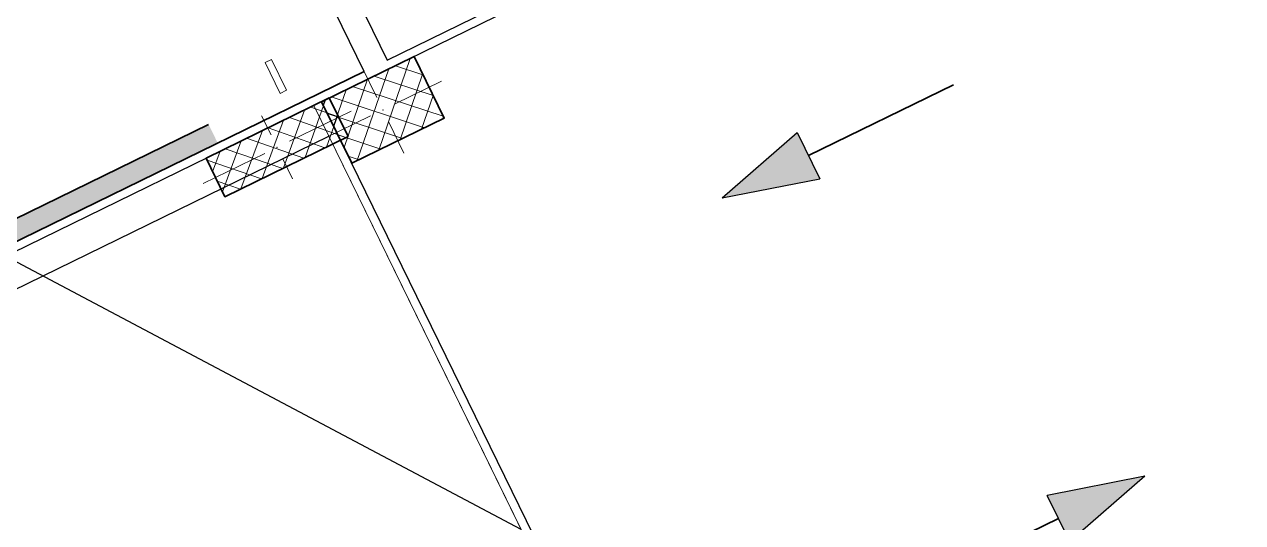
# Model space of a CAD drawing. Header units: metres. Extents: x 7511783 to 7512372, y 4692307 to 4692611.
# Drawn here: x 7512297.75 to 7512304.86, y 4692544.06 to 4692546.97 of the extents above; entities that cross this region are included whole.
import ezdxf

# ---------------------------------------------------------------- set-up
doc = ezdxf.new("R2010")
doc.units = ezdxf.units.M
for name, color, linetype, lineweight in [('2D Drafting - General_Pen_No__1', 7, 'Continuous', 0), ('A - Muret', 7, 'Continuous', 0), ('A - Muret_Pen_No__7', 7, 'Continuous', 0), ('A - Pllaka Themel', 7, 'Continuous', 0), ('A - Pllaka Themel_Pen_No__42', 8, 'Continuous', 0), ('A - Rampa_Pen_No__42', 8, 'Continuous', 0), ('A - Shtyllat', 7, 'Continuous', 0), ('A - Shtyllat_Pen_No__1', 7, 'Continuous', 0), ('A - Shtyllat_Pen_No__7', 7, 'Continuous', 0), ('A -Polyline', 7, 'Continuous', 0), ('A1 - Bodrumi -1', 7, 'Continuous', 0), ('garazhat-netw-amiri - b1', 20, 'Continuous', 0)]:
    doc.layers.add(name, color=color, linetype=linetype, lineweight=lineweight)
for name, color, linetype, lineweight, true_color in [('A - Muret_Pen_No__102', 7, 'Continuous', 0, 0xcccccc), ('A -Polyline_Pen_No__48', 7, 'Continuous', 0, 0xa80f02), ('A -Polyline_Pen_No__8', 7, 'Continuous', 0, 0xa80f02)]:
    doc.layers.add(name, color=color, linetype=linetype, lineweight=lineweight, true_color=true_color)
pattern_1 = [(44.99999999999999, (0, 0), (-68.94290863686237, 68.94290863686243), []), (135.0000000000002, (0, 0), (68.94290863686219, 68.94290863686261), [])]

# ---------------------------------------------------------------- blocks, each defined once
blk = doc.blocks.new('Slab_1', base_point=(-1850.000000000003, -20500.83600967443))
at = {"layer": 'A - Pllaka Themel_Pen_No__42', "color": 8, "linetype": 'Continuous', "lineweight": 25, "flags": 128}
blk.add_lwpolyline([(-1850.000000000003, -20500.83600967443), (27400.0000000007, -20500.83534970144), (27400.0000000007, 1500), (-1000, 1500), (-999.9999999999993, -8550.830745419273), (-1850.000000000002, -8550.830745419273)], close=True, dxfattribs=at)
blk = doc.blocks.new('Slab_2', base_point=(27550, -20500.83535421408))
at = {"layer": 'A - Pllaka Themel_Pen_No__42', "color": 8, "linetype": 'Continuous', "lineweight": 25, "flags": 128}
blk.add_lwpolyline([(27550, -20500.83535421408), (52100, -20500.83535421408), (52100, 1500), (27550, 1500)], close=True, dxfattribs=at)
blk = doc.blocks.new('Slab_5', base_point=(27099.99999994247, -19050.45703700876))
at = {"layer": 'A - Pllaka Themel_Pen_No__42', "color": 8, "linetype": 'Continuous', "lineweight": 25, "flags": 128}
blk.add_lwpolyline([(27099.99999994247, -19050.45703700876), (27099.99999994245, -53141.28956256485), (34367.48378446266, -53141.28956256485), (34572.08011014806, -54047.73212241127), (58725.51372234098, -48551.56399353077), (58577.30438397717, -47886.40318112021), (60192.66493870387, -47573.34216697118), (56976.71528492225, -33242.20353530695), (55470.262655318, -33580.37692266011), (52202.17436583389, -19050.80466526669)], close=True, dxfattribs=at)
blk = doc.blocks.new('Wall_38', base_point=(16950, -19000.83965125988))
at = {"layer": 'A - Muret_Pen_No__102', "linetype": 'Continuous', "lineweight": 0, "true_color": 0xcccccc}
blk.add_hatch(color=254, dxfattribs=at).paths.add_polyline_path([(26450.00000000064, -18880.83973710552), (23149.99994263089, -18880.83973710552), (23149.99994263089, -19000.8406140397), (27400.0000000007, -19000.839679736), (26450.00000000064, -19000.83531965208)])
at = {"layer": 'A - Muret_Pen_No__7', "color": 7, "linetype": 'Continuous', "lineweight": 35, "flags": 128}
for points in [[(26450.00000000064, -18880.83965125988), (23149.99994263089, -18880.83965125988)], [(23149.99994263097, -19000.83965125988), (27400.0000000007, -19000.83965125988)]]:
    blk.add_lwpolyline(points, dxfattribs=at)
blk = doc.blocks.new('Column_21', base_point=(2720.000000000001, 14480))
at = {"layer": 'A - Shtyllat_Pen_No__1', "color": 7, "linetype": 'Continuous', "lineweight": 13, "flags": 128}
blk.add_lwpolyline([(2700.000000000001, 14380), (2740.000000000001, 14380), (2740.000000000001, 14580), (2700.000000000001, 14580)], close=True, dxfattribs=at)
blk = doc.blocks.new('Column_110', base_point=(27399.99723020735, -19250.46984577875))
at = {"layer": 'A - Shtyllat', "linetype": 'Continuous', "lineweight": 0, "true_color": 0x000000}
h = blk.add_hatch(dxfattribs=at)
h.set_pattern_fill('CONCRETE_BLOCK', color=18, style=0, pattern_type=2)
h.set_pattern_definition(pattern_1)
h.paths.add_polyline_path([(27699.99999988493, -19050.47400035744), (27099.99999994247, -19050.46569123841), (27099.99446052978, -19450.46569120005), (27699.99446047224, -19450.47400031908)])
at = {"layer": 'A - Shtyllat_Pen_No__1', "color": 7, "linetype": 'Continuous', "lineweight": 13}
for p, q in [((27399.99833808989, -19170.46984578642), (27400.00110779624, -18970.4698458056)), ((27319.99723021503, -19250.46873789621), (27019.99723024379, -19250.46458333669)), ((27479.99723019968, -19250.47095366128), (27779.99723017092, -19250.4751082208)), ((27399.99612232482, -19330.46984577107), (27399.99335261847, -19530.4698457519))]:
    blk.add_line(p, q, dxfattribs=at)
blk.add_point((27399.99723020735, -19250.46984577875), dxfattribs=at)
at = {"layer": 'A - Shtyllat_Pen_No__7', "color": 7, "linetype": 'Continuous', "lineweight": 35, "flags": 128}
blk.add_lwpolyline([(27699.99999988493, -19050.47400035744), (27099.99999994247, -19050.46569123841), (27099.99446052978, -19450.46569120005), (27699.99446047224, -19450.47400031908)], close=True, dxfattribs=at)
blk = doc.blocks.new('Column_192', base_point=(26749.99723026489, -19175.45392099095))
at = {"layer": 'A - Shtyllat', "linetype": 'Continuous', "lineweight": 0, "true_color": 0x000000}
h = blk.add_hatch(dxfattribs=at)
h.set_pattern_fill('CONCRETE_BLOCK', color=18, style=0, pattern_type=2)
h.set_pattern_definition(pattern_1)
h.paths.add_polyline_path([(27149.998961293, -19050.45946041562), (26349.99896136971, -19050.44838159024), (26349.99549923678, -19300.44838156627), (27149.99549916007, -19300.45946039165)])
at = {"layer": 'A - Shtyllat_Pen_No__1', "color": 7, "linetype": 'Continuous', "lineweight": 13}
for p, q in [((26749.99833814742, -19095.45392099862), (26750.00006921389, -18970.4539210106)), ((26669.99723027256, -19175.45281310841), (26269.99723031092, -19175.44727369572)), ((26829.99723025722, -19175.45502887348), (27229.99723021886, -19175.46056828617)), ((26749.99612238235, -19255.45392098328), (26749.99439131589, -19380.45392097129))]:
    blk.add_line(p, q, dxfattribs=at)
blk.add_point((26749.99723026489, -19175.45392099095), dxfattribs=at)
at = {"layer": 'A - Shtyllat_Pen_No__7', "color": 7, "linetype": 'Continuous', "lineweight": 35, "flags": 128}
blk.add_lwpolyline([(27149.998961293, -19050.45946041562), (26349.99896136971, -19050.44838159024), (26349.99549923678, -19300.44838156627), (27149.99549916007, -19300.45946039165)], close=True, dxfattribs=at)
blk = doc.blocks.new('Polyline_33', base_point=(28953.05434282114, -23120.83199515405))
at = {"layer": 'A -Polyline_Pen_No__48', "linetype": 'Continuous', "lineweight": 25, "true_color": 0xa80f02}
blk.add_hatch(color=14, dxfattribs=at).paths.add_polyline_path([(30453.05434282114, -23120.83199515405), (29893.24684282114, -22970.83199515405), (29893.24684282114, -23270.83199515405)])
at = {"layer": 'A -Polyline_Pen_No__48', "color": 14, "linetype": 'Continuous', "lineweight": 25, "true_color": 0xa80f02}
for p, q in [((30453.05434282114, -23120.83199515405), (29893.24684282114, -22970.83199515405)), ((29893.24684282114, -23270.83199515405), (29893.24684282114, -22970.83199515405)), ((30453.05434282114, -23120.83199515405), (29893.24684282114, -23270.83199515405))]:
    blk.add_line(p, q, dxfattribs=at)
at = {"layer": 'A -Polyline_Pen_No__8', "color": 14, "linetype": 'Continuous', "lineweight": 35, "true_color": 0xa80f02, "flags": 128}
blk.add_lwpolyline([(28953.05434282114, -23120.83199515405), (29893.24684282114, -23120.83199515405)], dxfattribs=at)
blk = doc.blocks.new('Polyline_34', base_point=(30453.05434282111, -20579.41815265183))
at = {"layer": 'A -Polyline_Pen_No__48', "linetype": 'Continuous', "lineweight": 25, "true_color": 0xa80f02}
blk.add_hatch(color=14, dxfattribs=at).paths.add_polyline_path([(28953.05434282111, -20579.41815265186), (29512.86184282111, -20729.41815265184), (29512.8618428211, -20429.41815265185)])
at = {"layer": 'A -Polyline_Pen_No__48', "color": 14, "linetype": 'Continuous', "lineweight": 25, "true_color": 0xa80f02}
for p, q in [((28953.05434282111, -20579.41815265186), (29512.8618428211, -20429.41815265185)), ((29512.8618428211, -20429.41815265185), (29512.86184282111, -20729.41815265184)), ((28953.05434282111, -20579.41815265186), (29512.86184282111, -20729.41815265184))]:
    blk.add_line(p, q, dxfattribs=at)
at = {"layer": 'A -Polyline_Pen_No__8', "color": 14, "linetype": 'Continuous', "lineweight": 35, "true_color": 0xa80f02, "flags": 128}
blk.add_lwpolyline([(30453.05434282111, -20579.41815265183), (29512.8618428211, -20579.41815265185)], dxfattribs=at)

msp = doc.modelspace()

# ---------------------------------------------------------------- linework, layer by layer
at = {"layer": '2D Drafting - General_Pen_No__1', "color": 7, "linetype": 'Continuous', "flags": 128}
msp.add_lwpolyline([(7512314.45487315, 4692515.889347572), (7512320.984354313, 4692519.080315578), (7512321.566176286, 4692518.355759877), (7512340.853465154, 4692533.89911336), (7512340.428260154, 4692534.431659819), (7512341.742115973, 4692535.422205026), (7512332.560204223, 4692546.885902653), (7512331.355222779, 4692545.92061488), (7512322.039338509, 4692557.539701389), (7512299.486366678, 4692546.517773354)], close=True, dxfattribs=at)
at = {"layer": 'A - Rampa_Pen_No__42', "color": 8, "linetype": 'Continuous', "lineweight": 25}
for p, q in [((7512290.175875773, 4692541.967996424), (7512299.441299417, 4692546.496128388)), ((7512290.367435968, 4692541.839007956), (7512299.529115918, 4692546.316439038)), ((7512297.644405927, 4692545.617963377), (7512300.648776306, 4692544.025399839))]:
    msp.add_line(p, q, dxfattribs=at)
at = {"layer": 'A - Rampa_Pen_No__42', "color": 8, "linetype": 'Continuous'}
msp.add_lwpolyline([(7512283.761375542, 4692538.610541075), (7512299.529115918, 4692546.316439039), (7512301.856253195, 4692541.554671289)], dxfattribs=at)
at = {"layer": 'garazhat-netw-amiri - b1'}
for points in [[(7512314.45487315, 4692515.889347572), (7512320.984354313, 4692519.080315578), (7512321.566176286, 4692518.355759877), (7512340.853465154, 4692533.89911336), (7512340.428260154, 4692534.431659819), (7512341.742115973, 4692535.422205026), (7512332.560204223, 4692546.885902653), (7512331.355222779, 4692545.92061488), (7512322.039338509, 4692557.539701389), (7512299.486366678, 4692546.517773354)], [(7512301.068862951, 4692555.805815731), (7512296.531706889, 4692553.58844908), (7512299.868732311, 4692546.760257125), (7512304.405888374, 4692548.977623775), (7512301.068862951, 4692555.805815731)], [(7512296.396939877, 4692553.522586705), (7512292.219162513, 4692551.480853057), (7512295.556187935, 4692544.6526611), (7512299.733965299, 4692546.694394749), (7512296.396939877, 4692553.522586705)]]:
    msp.add_lwpolyline(points, close=True, dxfattribs=at)
msp.add_lwpolyline([(7512289.508479781, 4692541.641833326), (7512299.441299417, 4692546.496128388), (7512302.031963596, 4692541.195134217)], dxfattribs=at)

# ---------------------------------------------------------------- block references
at = {"layer": 'A - Muret', "color": 7, "lineweight": 35, "xscale": 0.001, "yscale": 0.001, "zscale": 0.001, "rotation": 26.04535599708318}
msp.add_blockref('Wall_38', (7512290.345198429, 4692542.105979265), dxfattribs=at)
at = {"layer": 'A - Pllaka Themel', "color": 8, "linetype": 'Continuous', "lineweight": 25, "xscale": 0.001, "yscale": 0.001, "zscale": 0.001, "rotation": 26.04535599708318}
msp.add_blockref('Slab_5', (7512299.486219018, 4692546.518088112), dxfattribs=at)
at = {"layer": 'A - Shtyllat', "color": 7, "lineweight": 35, "xscale": 0.001, "yscale": 0.001, "zscale": 0.001, "rotation": 26.04535599708318}
for name, p in [('Column_110', (7512299.843572678, 4692546.47011079)), ('Column_21', (7512299.219386321, 4692546.665520466)), ('Column_192', (7512299.226644114, 4692546.252104975))]:
    msp.add_blockref(name, p, dxfattribs=at)
at = {"layer": 'A -Polyline', "color": 14, "linetype": 'Continuous', "lineweight": 35, "true_color": 0xa80f02, "xscale": 0.001, "yscale": 0.001, "zscale": 0.001, "rotation": 26.04535599708318}
for name, p in [('Polyline_34', (7512303.170099855, 4692546.616665474)), ('Polyline_33', (7512302.938320094, 4692543.674716722))]:
    msp.add_blockref(name, p, dxfattribs=at)
at = {"layer": 'A1 - Bodrumi -1', "color": 8, "linetype": 'Continuous', "lineweight": 25, "xscale": 0.001, "yscale": 0.001, "zscale": 0.001, "rotation": 26.04535599708318}
for name, p in [('Slab_2', (7512299.868732038, 4692546.760257683)), ('Slab_1', (7512273.454398023, 4692533.851231441))]:
    msp.add_blockref(name, p, dxfattribs=at)

doc.saveas('drawing.dxf')
